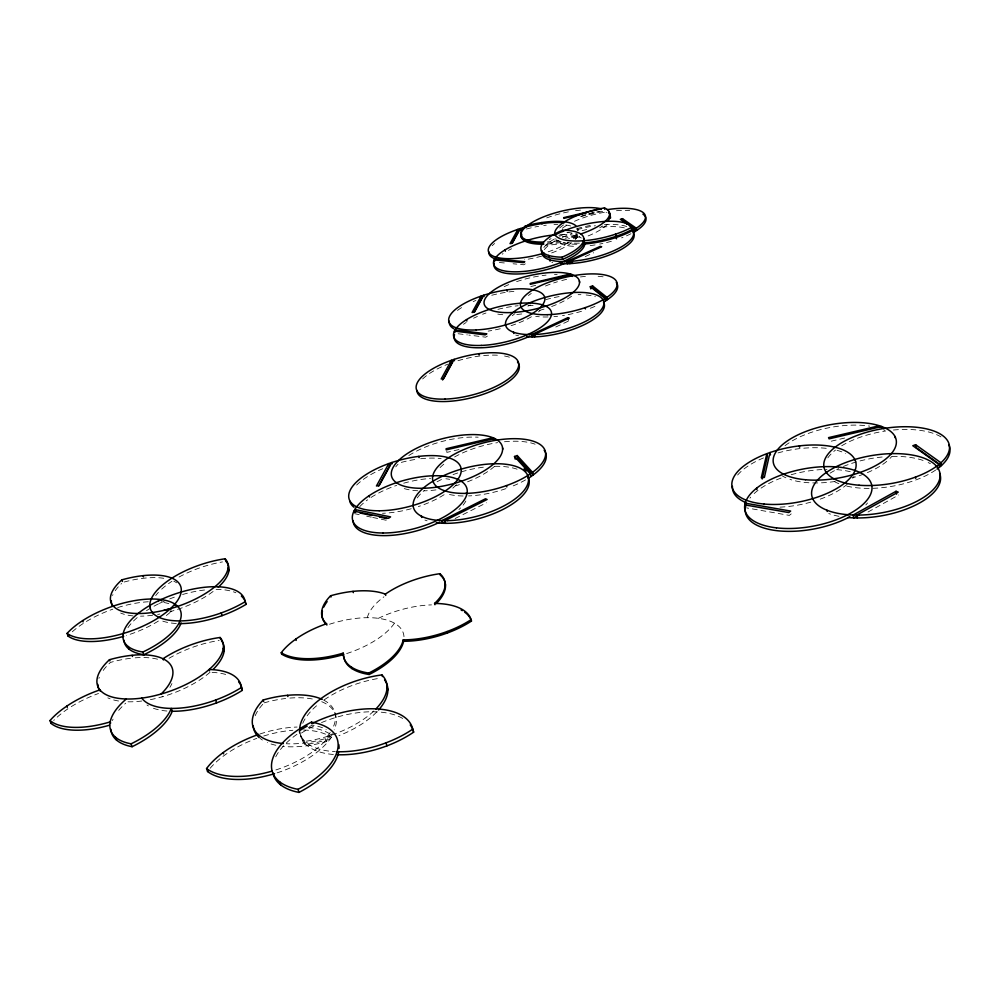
<?xml version="1.0" encoding="UTF-8"?>
<svg xmlns="http://www.w3.org/2000/svg" width="1000" height="1000" viewBox="0 0 1000 1000"><rect width="100%" height="100%" fill="white"/><g stroke="black" fill="none" stroke-linecap="round" stroke-linejoin="round"><path stroke-width="0.75" stroke-dasharray="5 3.75" d="M791.213 513.888L789.362 515.4L746.925 507.95M487.4 336.125L485.737 337.175L468.862 335.075M525.275 263.85L523.763 264.775L513.075 263.775M868 512.025L898.737 494.975M309.513 726.587L312.375 725.1A73.487 36.25 -19.3 0 1 326.213 729.4M455.112 518.538L486.438 502.812M159.412 603.413L161.325 602.5M555.8 327.013L568.438 321.1M585.25 256.588L593.688 252.763M330.175 732.55A71.525 34.462 -19 0 1 325.438 738.612L317.975 740.55A70.263 33.675 -18.1 0 1 286.375 743.75M332.312 733.575A71.475 34.525 -19.1 0 1 326.362 741.6L318.9 743.538A70.225 33.737 -18.1 0 1 282.838 746.375M209.988 672.3A66.237 29.137 -19.5 0 1 162.075 696.825L155.538 698.538A66.237 29.137 -19.5 0 1 148.188 700.062M171.312 611.312L170.075 611.663M576.462 233.863A46.075 14.963 -13.6 0 1 573.425 237.387L568.587 238.625M588.125 214.075L600.1 211.238M580.712 216.575L603.075 211.275A45.65 14.75 -13.3 0 1 606.55 212.662M530.85 286.525L536.788 285.125M458.975 449.55L446.863 452.388L446.788 451.238M844.663 438.05L829.625 441.562L829.062 440.337M499.325 262.488L506.962 263.2M458.125 333.738L467.337 334.888M354.663 513.688L359.175 514.637M366.7 516.2L371.213 517.137M372.725 517.45L389.263 520.887M67.812 708.675L67.875 708.85A69.175 31.163 -20.6 0 0 53.725 720.438M301.288 737.6L300.35 734.638A71.363 34.95 -17.6 0 0 304.062 741.475L305.012 744.45A70.25 33.712 -18.1 0 0 333.725 737.6M308.3 727.4A73.438 36.312 -19.4 0 1 330.45 734.3L331.375 737.288A71.45 34.55 -19.1 0 1 277.15 772.837M325.438 738.612L326.362 741.6M576.038 235.888L576.538 238.038M573.425 237.387L573.737 238.725M854.112 476.175A63.062 27.75 -11 0 1 852.85 478.1M847.4 484.05A63.062 27.75 -11 0 1 818.025 499.913M810.8 502.15A63.062 27.75 -11 0 1 778.25 507.212M737.638 475.025A63.062 27.75 -11 0 1 763.85 457.775M777.987 452.912A63.062 27.75 -11 0 1 827.188 448.45M837.087 450.35A63.062 27.75 -11 0 1 845.387 453.4M891.85 456.4A62.438 27.037 -10.5 0 1 890.013 458.4M886.75 461.388A62.438 27.037 -10.5 0 1 852.175 477.863M835.15 481.463A62.438 27.037 -10.5 0 1 789.95 479.375M785.9 477.8A62.438 27.037 -10.5 0 1 782.438 476.012M785.05 445.7A62.438 27.037 -10.5 0 1 869.737 426.15M883.525 429.762A62.438 27.037 -10.5 0 1 884.737 430.288M935.713 470.012A63.612 27.812 -9.8 0 1 844.538 485.55M838.825 483.663A63.612 27.812 -9.8 0 1 834.125 481.425M827.812 457.875A63.612 27.812 -9.8 0 1 835.5 450.062M841.675 445.812A63.612 27.812 -9.8 0 1 885.662 430.975M893.425 430.025A63.612 27.812 -9.8 0 1 942.45 437.825M867.5 503A64.575 29.062 -10.8 0 1 865.825 504.938M749.938 498.125A64.575 29.062 -10.8 0 1 750.7 497.188M754.175 493.55A64.575 29.062 -10.8 0 1 783.675 477.1M791.162 474.725A64.575 29.062 -10.8 0 1 827.013 469.375M836.688 469.65A64.575 29.062 -10.8 0 1 853.012 472.45M838.962 516.312A65 29.125 -9.9 0 1 828.763 513.55M830.075 473.162A65 29.125 -9.9 0 1 838.587 468.575M843.438 466.438A65 29.125 -9.9 0 1 884.663 456.788M892.262 456.4A65 29.125 -9.9 0 1 923.263 460.5M928.162 462.537A65 29.125 -9.9 0 1 930.4 463.713M465.875 501.025A59.275 24.7 -15.7 0 1 458.963 509.513M359.75 506.625A59.275 24.7 -15.7 0 1 367.625 499.8M371.075 497.438A59.275 24.7 -15.7 0 1 396.65 485.387M403.738 483.188A59.275 24.7 -15.7 0 1 430.6 478.475M445.863 478.762A59.275 24.7 -15.7 0 1 449.725 479.35M321.737 701.7A71.475 34.525 -19.1 0 1 334.212 729.85M264.088 702.875A71.475 34.525 -19.1 0 1 285.663 698.487M289.887 698.075A71.475 34.525 -19.1 0 1 315.613 699.712M323.575 700.037A71.525 34.462 -19 0 1 332.438 728.7M275.85 745.263A70.225 33.737 -18.1 0 1 267.35 742.625M262.413 740.037A70.225 33.737 -18.1 0 1 260.2 738.462M255.175 715.738A70.225 33.737 -18.1 0 1 262.863 704.2M210.138 768.288A73.4 36.388 -19.4 0 1 256.812 738.35M263.738 736.012A73.4 36.388 -19.4 0 1 292.85 730.275M303.512 730A73.4 36.388 -19.4 0 1 331.375 737.288M330.45 734.3A71.5 34.487 -19 0 1 273.612 770.65M259.988 733.975A73.438 36.312 -19.4 0 1 297.075 727.05M373.837 710.987A70.287 33.638 -18.1 0 1 304.062 741.475M305.012 744.45A71.312 35.013 -17.6 0 1 300.825 735.462M302.738 723.337A71.312 35.013 -17.6 0 1 319.337 703.462M324.288 699.788A71.312 35.013 -17.6 0 1 378.787 678.4M376.75 711.95A70.25 33.712 -18.1 0 1 338.925 735.662M301.512 733.012A73.325 36.712 -18.3 0 1 315.538 725.263M321.5 722.6A73.325 36.712 -18.3 0 1 404.237 719.438M333.387 754.488A71.338 34.975 -17.6 0 1 300.512 734.837A71.388 34.913 -17.6 0 0 334.975 751.637M275.725 756.838A73.35 36.688 -18.3 0 1 297.738 733.737M171.938 683.55A67.438 29.712 -20.2 0 1 169.938 687.288M162.712 696.213A67.438 29.712 -20.2 0 1 162.075 696.825M130.463 658.3A67.438 29.712 -20.2 0 0 110.412 662.438A66.237 29.137 -19.5 0 0 102.2 671.875M135.188 657.825A67.438 29.712 -20.2 0 1 160.875 660.212M141.725 701.038A66.237 29.137 -19.5 0 1 127.287 701.787M118.55 701A66.237 29.137 -19.5 0 1 107.825 697.85M98.912 678.388A66.237 29.137 -19.5 0 1 99.3 677.35M166.925 711.025A67.125 30.213 -19.1 0 1 151.625 707.55M148.387 705.913A67.125 30.213 -19.1 0 1 146.988 705M169.037 658.3A67.125 30.213 -19.1 0 1 219.163 640.475M112.438 720.562A68.938 31.562 -19.8 0 1 113.05 719.137M118.688 710.387A68.938 31.562 -19.8 0 1 125.688 703.188M212.1 672.375A68.938 31.562 -19.8 0 1 228.162 675.25M71.287 706.625A69.175 31.163 -20.6 0 1 98.525 693.475M518.55 335.763A50.438 18.012 -13.6 0 1 515.737 335.062M512.35 315.712A50.438 18.012 -13.6 0 1 514.938 313.625M527.925 306.15A50.438 18.012 -13.6 0 1 530.375 305.062M545.737 299.675A50.438 18.012 -13.6 0 1 561.65 296.15M578.125 294.675A50.438 18.012 -13.6 0 1 580.938 294.688M586.15 294.975A50.438 18.012 -13.6 0 1 595.4 296.737M463.488 324.3A50.312 17.925 -14.1 0 1 466.15 322.475M473.6 318.238A50.312 17.925 -14.1 0 1 477.4 316.438M482.625 314.25A50.312 17.925 -14.1 0 1 485.962 313.012M497.912 309.35A50.312 17.925 -14.1 0 1 518.162 305.738M528.112 305.275A50.312 17.925 -14.1 0 1 535.262 305.663M594.925 306.375A49.562 17.387 -13.4 0 1 587.038 309.475M581.475 311.288A49.562 17.387 -13.4 0 1 562.513 315.613M557.587 316.288A49.562 17.387 -13.4 0 1 553.938 316.65M548.05 316.975A49.562 17.387 -13.4 0 1 535.712 316.35M528.438 295.525A49.562 17.387 -13.4 0 1 531.275 293.463M545.475 286.025A49.562 17.387 -13.4 0 1 557.45 281.762M561.775 280.55A49.562 17.387 -13.4 0 1 569.775 278.663M580.425 276.938A49.562 17.387 -13.4 0 1 588.175 276.262M598.112 276.288A49.562 17.387 -13.4 0 1 604.15 276.988M571.575 296.238A48.938 16.962 -13.7 0 1 550.712 306.863M544.038 309.1A48.938 16.962 -13.7 0 1 539.6 310.375M521.775 313.95A48.938 16.962 -13.7 0 1 514.138 314.7M502.762 314.7A48.938 16.962 -13.7 0 1 496.7 313.9M504.2 286.675A48.938 16.962 -13.7 0 1 510.938 283.738M516.613 281.65A48.938 16.962 -13.7 0 1 546.075 275.125M554.475 274.587A48.938 16.962 -13.7 0 1 557.163 274.562M540.05 310.512A49.413 17.288 -14.1 0 1 538.488 311.875M531.462 316.737A49.413 17.288 -14.1 0 1 511.112 325.675M500.325 328.738A49.413 17.288 -14.1 0 1 488.175 331.112M457.475 310.45A49.413 17.288 -14.1 0 1 463.312 306.562M473.2 301.588A49.413 17.288 -14.1 0 1 475.962 300.438M491.763 295.262A49.413 17.288 -14.1 0 1 515.638 291.262M502.25 254.188A46.837 15.537 -13.6 0 1 503.1 253.6M508.413 250.387A46.837 15.537 -13.6 0 1 511.587 248.762M562.413 236.637A46.837 15.537 -13.6 0 1 577.525 238.312M561.912 234.513A46.863 15.5 -13.6 0 1 581.3 238.012M630.962 233.738A46.212 15.088 -13 0 1 621.6 237.862M611.375 241.275A46.212 15.088 -13 0 1 599.7 244.088M595.1 244.913A46.212 15.088 -13 0 1 587.463 245.912M573.5 246.325A46.212 15.088 -13 0 1 555.788 238.55M562.362 228.263A46.212 15.088 -13 0 1 567.888 224.65M574.5 221.3A46.212 15.088 -13 0 1 606.213 211.975M616.5 210.712A46.212 15.088 -13 0 1 629.663 210.6M576.888 244.275A46.225 15.05 -13 0 1 557.725 240.125M559.663 227.987A46.225 15.05 -13 0 1 563.562 224.925M581.225 216.262A46.225 15.05 -13 0 1 598.3 211.312M607.275 224.45A45.65 14.75 -13.3 0 1 585.737 236.863M565.262 242.75A45.65 14.75 -13.3 0 1 545.438 245.225M546.75 217.9A45.65 14.75 -13.3 0 1 570.262 211.525M575.575 210.7A45.65 14.75 -13.3 0 1 580.913 210.087M602.475 225.975A45.675 14.712 -13.3 0 1 599.675 227.825M579.788 236.637A45.675 14.712 -13.3 0 1 572.888 238.675M561.125 241.3A45.675 14.712 -13.3 0 1 547.7 242.95M577.812 235.987A46.05 15.012 -13.6 0 1 575.225 239.575M571.638 242.738A46.05 15.012 -13.6 0 1 549.663 253.625M541.6 256.137A46.05 15.012 -13.6 0 1 524.462 259.738M492.212 245.688A46.05 15.012 -13.6 0 1 494.613 243.487M526.413 229.037A46.05 15.012 -13.6 0 1 538.612 226.3M543.713 225.5A46.05 15.012 -13.6 0 1 546.263 225.175M554 224.562A46.05 15.012 -13.6 0 1 557.775 224.5M565.875 225.012A46.05 15.012 -13.6 0 1 570.712 226M576.638 228.962A46.05 15.012 -13.6 0 1 577.725 230.225M577.325 233.85A46.062 14.988 -13.6 0 1 573.038 239.037M568.562 242.387A46.062 14.988 -13.6 0 1 545.55 252.662M577.225 228.1A46.062 14.988 -13.6 0 1 577.863 229.45M422.638 378.963A52.75 19.688 -14.6 0 1 447.863 364.188M457.962 360.712A52.75 19.688 -14.6 0 1 500.75 355.475M504.55 356.012A52.75 19.688 -14.6 0 1 511.087 357.775M456.35 484.637A58.025 23.663 -15.6 0 1 452.725 488.25M444.113 494.688A58.025 23.663 -15.6 0 1 418.338 506.587M411.25 508.725A58.025 23.663 -15.6 0 1 382.5 513.3M356.65 485.062A58.025 23.663 -15.6 0 1 382.713 468.725M401.325 462.388A58.025 23.663 -15.6 0 1 416.388 459.288M420.688 458.738A58.025 23.663 -15.6 0 1 441.163 458.6M494.538 466.337A57.312 23.175 -15.1 0 1 465.975 482.4M459.387 484.663A57.312 23.175 -15.1 0 1 455.475 485.838M435.988 489.9A57.312 23.175 -15.1 0 1 424.087 490.838M417.775 490.763A57.312 23.175 -15.1 0 1 401.225 487.5M395.763 466.863A57.312 23.175 -15.1 0 1 398.025 464.2M408.85 455.5A57.312 23.175 -15.1 0 1 478.162 437.212M525.575 479.888A58.1 23.875 -14.7 0 1 510.312 487.038M505.925 488.638A58.1 23.875 -14.7 0 1 468.537 495.925M463.125 495.988A58.1 23.875 -14.7 0 1 446.463 493.713M440.075 467.575A58.1 23.875 -14.7 0 1 446.55 462.075M454.588 456.962A58.1 23.875 -14.7 0 1 497.612 442.625M504.475 441.75A58.1 23.875 -14.7 0 1 535.112 444.212M427.088 520.812A59.337 24.875 -15 0 1 424.938 520.05M417.287 497.912A59.337 24.875 -15 0 1 424.438 490.3M437.062 481.8A59.337 24.875 -15 0 1 443.462 478.575M453.038 474.613A59.337 24.875 -15 0 1 483.837 467.137M494.888 466.337A59.337 24.875 -15 0 1 519.625 470.213M577.825 229.812A46.075 14.963 -13.6 0 0 577.625 228.388L578.112 230.512A46.062 15 -13.6 0 0 577.475 229.163M577.575 234.913A46.062 15 -13.6 0 1 574.862 238.612M560.8 242.475A45.663 14.737 -13.3 0 1 545.175 244.15M558.85 240.562A45.688 14.7 -13.3 0 1 547.438 241.875M576.512 235.35A45.688 14.688 -13.3 0 1 565.087 238.275M558.9 235.413A46.988 15.537 -13.2 0 1 561.5 234.213M576.938 228.637A46.988 15.537 -13.2 0 1 592.9 225.012M579.4 243.15A46.238 15.037 -13 0 1 567.038 242.5M566.938 232.5A46.875 15.462 -13.6 0 1 576.525 234.025M549.3 239.775A47 15.525 -13.2 0 1 551.05 238.588M72.312 631.788A64.013 27.012 -19.5 0 1 112.825 609.175M117.675 607.575A64.013 27.012 -19.5 0 1 149.213 601.725M163.925 602.5A64.013 27.012 -19.5 0 1 170 604M170.188 612.337A62.525 25.838 -19.3 0 1 164.775 616.7M158.4 621.038A62.525 25.838 -19.3 0 1 126.487 635.475M124.2 582.013A62.525 25.838 -19.3 0 1 165.338 578.562M173.8 581.188A62.525 25.838 -19.3 0 1 176.637 582.825M127.925 627.712A63.837 27.325 -18.8 0 1 139.05 616.062M146.5 610.688A63.837 27.325 -18.8 0 1 164.375 601.112M169.675 598.913A63.837 27.325 -18.8 0 1 175.263 596.838M182.562 594.513A63.837 27.325 -18.8 0 1 207.887 589.688M216.137 589.35A63.837 27.325 -18.8 0 1 235.85 592.75M176.3 623.488A62.287 26.212 -18.3 0 1 159.412 619.775M155.7 595.588A62.287 26.212 -18.3 0 1 158.412 592.375M161.688 589.138A62.287 26.212 -18.3 0 1 171.887 581.325M179.05 577.038A62.287 26.212 -18.3 0 1 222.5 561.912M213.1 591.475A61.513 25.35 -18.6 0 1 170.25 611.613M159.825 614.062A61.513 25.35 -18.6 0 1 157.662 614.462M152.613 615.25A61.513 25.35 -18.6 0 1 140.512 616.163M133 615.887A61.513 25.35 -18.6 0 1 120.675 613.062M112.55 595.5A61.513 25.35 -18.6 0 1 112.963 594.587M115.213 590.712A61.513 25.35 -18.6 0 1 121.625 583.462M394.425 623.212A64.825 29.312 -17.3 0 1 345.012 654.1M329.5 624.25A66.4 30.738 -17.5 0 1 404 637.112M378.288 618.35A66.388 31.025 -16.5 0 1 431.5 604.888M367.275 617.725A64.8 29.663 -16.1 0 1 383.925 596.812M552.712 262.613A46.962 15.6 -13.2 0 1 551.862 262.413M544.375 249.625A46.962 15.6 -13.2 0 1 555.913 240.55M562.263 237.4A46.962 15.6 -13.2 0 1 572.087 233.575M582.125 230.625A46.962 15.6 -13.2 0 1 586.688 229.55M601.962 227.1A46.962 15.6 -13.2 0 1 625.363 228.113M543.862 247.475A46.975 15.562 -13.2 0 1 554.4 238.988M559.575 236.275A46.975 15.562 -13.2 0 1 568.938 232.387M577.188 229.7A46.975 15.562 -13.2 0 1 595.45 225.712M604.4 224.725A46.975 15.562 -13.2 0 1 627.137 226.688"/><path stroke-width="1.5" d="M762.212 478.988L767.375 456.375L766.825 453.675L761.3 477.738L764.375 477.388L770.013 452.525L770.5 454.888M442.575 379.963L451.987 362.65L451.375 360.325L441.213 378.938L443.7 378.612L454.15 359.387L454.5 360.7M378.625 485.863L389.5 466.062L388.8 463.575L376.45 485.962L379.15 485.65L391.863 462.5L392.212 463.75M474.175 311.975L481.7 298.3L481.138 296.087L472.1 312.475L474.438 312.15L483.738 295.225L484.087 296.613M512 243.15L518.425 231.475L517.913 229.375L510.05 243.637L512.25 243.312L520.337 228.588L520.688 230.025M857.3 517.95L856.75 515.075L898.225 492.113L896.038 491.287L853.162 515.013L853.713 517.888L859.062 514.925M445.312 521.888L442.587 523.25L441.863 520.612L485.525 498.75L487.1 499.5L444.862 520.675L445.575 523.312M311.85 723.438L311.45 722.138L308.575 723.625A73.388 36.612 -18.2 0 0 298 789.338L298.975 792.4A73.487 36.25 -19.3 0 0 338.587 752.463M158.525 600.788L161.088 599.562L161.537 600.887M534.738 336.863L534.163 334.538L569.288 318.137L567.875 317.663L531.575 334.6L532.15 336.925L534.938 335.613M570.125 262.45L567.337 263.712L566.812 261.525L600.3 246.363L601.638 246.75L569.25 261.425L569.763 263.612L572.575 262.337M562.837 231.575L562.513 230.238L560.862 230.963A47.025 15.488 -13.2 0 0 562.137 257.175L562.65 259.363A46.875 15.462 -13.6 0 0 583.5 238.375M915.6 444.712L916.087 447.5L941.4 465.562L940.913 462.725L915.6 444.712L912.812 445.737L938.95 464.4L939.438 467.238M517.85 458.1L515.175 459.05L514.513 456.488L517.2 455.538L532.562 472.337L533.225 474.95L517.85 458.1L517.2 455.538M590.825 288.938L590.3 286.675L592.575 285.912L606.925 297.325L607.463 299.625L593.1 288.163L592.575 285.912M622.463 218.65L622.938 220.787L636.775 230.387L636.3 228.225L622.463 218.65L620.35 219.35L627.487 224.312M161.112 694.025L154.575 695.738A66.275 29.075 -19.4 0 1 102.413 692.35A66.275 29.075 -19.4 0 1 109.462 659.712A67.475 29.663 -20.2 0 1 165.938 660.4A67.475 29.663 -20.2 0 1 161.112 694.025A66.275 29.075 -19.4 0 0 220.113 637.475L220.775 639.525M601.275 209.438L601.125 208.787L563.663 217.662L563.825 218.363L586.2 213.062M163.938 610.337L170.413 608.663L170.863 609.987M360.012 513.013L371.925 515.475M379.375 517.025L386.825 518.562M629.875 225.963L634.637 229.262L635.112 231.425M590.3 286.675L605.125 298.5L605.65 300.8M514.513 456.488L530.363 473.9L531.025 476.5M524.087 468.862L526.075 471.05M100.325 691.075L99.9 689.875A69.225 31.1 -20.5 0 0 50 720.575L51.025 723.363A67.438 29.712 -20.2 0 0 109.488 725.225M66.875 706.075L67.312 707.288M181.1 622.962A64.013 27.012 -19.5 0 1 143.825 654.725L142.887 652.013A64.05 26.962 -19.5 0 0 166.163 600.513A64.05 26.962 -19.5 0 0 67.088 633.4L68.037 636.038A62.525 25.838 -19.3 0 0 123.688 636.325M110.65 723.125L110.2 721.888A67.475 29.663 -20.2 0 1 50 720.575M115.438 737.175L116.463 740.025M126.312 699A68.975 31.5 -19.7 0 0 131.1 743.825L132.113 746.7A69.175 31.163 -20.6 0 0 172.237 711.263A67.125 30.213 -19.1 0 0 242.3 690.362L241.375 687.525A68.975 31.5 -19.7 0 0 209.062 669.513L209.525 670.913M82.65 620.612L83.112 621.925M109.462 659.712L109.875 660.913M132.088 655.3L132.5 656.488M128.262 646.562L129.2 649.262M67.088 633.4A62.562 25.787 -19.2 0 0 137.95 628.312A62.562 25.787 -19.2 0 0 180.738 586.5A62.562 25.787 -19.2 0 0 121.9 579.837L122.463 581.438M172.237 711.263L171.275 708.425A69.225 31.1 -20.5 0 1 131.1 743.825M163.425 659.95L163.012 658.75A67.162 30.15 -19.1 0 1 220.113 637.475M143.025 575.638L143.463 576.925M258.6 734.438A73.438 36.312 -19.4 0 0 206.55 768.562L207.562 771.525A71.45 34.55 -19.1 0 0 274.587 773.65M152.4 612.5L152.85 613.825M149.812 605.45L150.312 606.925M174.862 604.05L175.35 605.55M223.175 752.562L223.612 753.85M215.637 700.037L216.588 702.887M223.225 648.325L224.125 651.087M221.188 612.938L222.062 615.638M279.6 781.75L280.587 784.8M322.238 699.388A71.525 34.462 -19 0 0 263.163 700L263.625 701.438M142.887 652.013A63.875 27.262 -18.8 0 1 158.05 601.013A63.875 27.262 -18.8 0 1 245.075 601.737L245.938 604.425A62.287 26.212 -18.3 0 1 178.938 623.575M245.075 601.737A62.325 26.163 -18.3 0 1 150.85 610.037A62.325 26.163 -18.3 0 1 225.1 558.775L225.925 561.362M228.05 568.138L228.888 570.75M287.55 695.312L287.95 696.575M436.35 603.488A63.863 28.675 -16.6 0 0 440.25 575.062L439.875 573.7A64.812 29.638 -16.1 0 0 385.35 594.138A64.837 29.288 -17.3 0 0 330.6 595.763A63.875 28.65 -16.6 0 0 326.538 623.737A66.425 30.712 -17.4 0 0 281.238 652.75L281.675 654.137A64.825 29.312 -17.3 0 0 343.625 654.525M295.763 639.138L296.175 640.425M326.538 623.737L326.925 625.025M330.6 595.763L330.988 597.025M351.463 667.138L351.9 668.562M281.238 652.75A64.837 29.288 -17.3 0 0 343.2 653.125L343.6 654.438M343.2 653.125A66.4 31 -16.5 0 0 368.762 673.05L369.188 674.488A66.4 30.738 -17.5 0 0 403.862 639.862M386.025 742.825L386.938 745.863M299.788 727.938A71.363 34.95 -17.6 0 1 381.912 674.912L382.4 676.55M352.987 591.362L353.363 592.638M387.025 686.95L387.887 689.887M311.8 723.675A73.375 36.65 -18.3 0 1 412.75 729.137L413.625 732.163A71.338 34.975 -17.6 0 1 337.2 754.725M355.35 511.438L354.8 509.513L390.562 516.888L388.525 518.288L353.925 511.125L354.338 512.575M355.487 511.925L355.538 512.087A59.275 24.7 -15.7 0 1 356.112 511.163M471.075 619.637A64.812 29.638 -16.1 0 1 403.212 639.875L403.625 641.287A64.8 29.663 -16.1 0 0 471.463 621.05L471.075 619.637A66.4 31 -16.5 0 0 434.588 603.45A63.875 28.65 -16.6 0 0 439.875 573.7M385.35 594.138L385.725 595.413M369.137 495.688L369.5 496.962M447.075 631.525L447.463 632.95M434.588 603.45L434.95 604.75M421.388 516.163L421.75 517.475M445.112 583.688L445.487 585.062M418.8 456.375L419.15 457.625M455.5 331.475L455.1 329.913L486.812 333.825L485.15 334.888L454.462 331.087L454.837 332.5M478.775 353.738L479.113 355.05M502.55 447.85L502.875 449.113M466.488 319.625L466.85 321.037M495.05 440.087L494.65 438.512L446.188 449.875L446.112 448.738L492.925 437.75L493.375 439.475M506.488 485.6L506.825 486.9M506.85 289.9L507.188 291.288M495.988 257.188L496.325 258.512M513.525 332.212L513.837 333.512M495.15 260.512L494.75 258.913L524.75 261.675L523.237 262.613L494.212 259.925L494.538 261.262M505.062 249.875L505.387 251.213M575.9 225.775A46.075 14.963 -13.6 0 0 525.4 225.975L525.775 227.537M567.875 317.663L568.425 319.962M541.663 222.55L542.013 223.988M548.737 255.45L549.263 257.625M549.775 259.812L550.1 261.163M585.212 242.812A46.238 15.037 -13 0 0 632.413 229.325L631.925 227.162A47.013 15.512 -13.2 0 0 600.462 221.8A47.013 15.512 -13.2 0 0 555.15 234.938L555.275 235.475M579.35 280.912A48.963 16.925 -13.7 0 1 511.362 312.55A48.963 16.925 -13.7 0 1 504.625 284.012A48.963 16.925 -13.7 0 1 579.35 280.912L579.675 282.312M585.175 307.625L585.475 308.925M572.312 276.438L571.85 274.5L530.312 284.312L530.175 283.488L570.3 274.012L570.662 275.538M554.775 234.288A46.25 15.025 -13 0 1 604.45 207.913L604.775 209.35M615.462 234.188L615.95 236.363M616.2 237.45L616.512 238.812M609.388 212.463L610.35 216.7M745.688 505.412L745.2 503.15L790.638 511.062L788.787 512.562L744.825 504.888L745.413 507.675M756.587 488.212L756.875 489.6M799.362 445.875L799.638 447.238M826.963 510.225L827.212 511.475M882.013 427.9L881.775 426.538L829.1 438.85L828.55 437.625L879.425 425.737L879.725 427.438M896.038 491.287L896.55 494.15M895.013 436.512L895.263 437.887M915.462 477.062L915.688 478.312M745.775 502.55A63.062 27.75 -11 0 1 732.425 486.35M948.787 444.8A63.612 27.812 -9.8 0 1 937 469.1M849.875 516.725A64.575 29.062 -10.8 0 1 777.3 530.725A64.575 29.062 -10.8 0 1 746.1 504.95M939.6 473.2A65 29.125 -9.9 0 1 914.925 505.387A65 29.125 -9.9 0 1 847.85 517.525M439.738 522.175A59.275 24.7 -15.7 0 1 353.038 520.725M283.363 743.55A70.263 33.675 -18.1 0 1 263.163 700M259.212 737.613A70.225 33.737 -18.1 0 1 253.25 725.85M207.562 771.525A73.4 36.388 -19.4 0 1 208.375 770.438M272.325 771.025A71.5 34.487 -19 0 1 206.55 768.562M384.562 679.887A70.25 33.712 -18.1 0 1 378.587 709.963M381.912 674.912A70.287 33.638 -18.1 0 1 375.863 708.988M410.225 724.963A73.325 36.712 -18.3 0 1 413.625 732.163M412.75 729.137A71.388 34.913 -17.6 0 1 336.262 751.7M300 733.562A71.388 34.913 -17.6 0 1 299.45 731.162M299.988 730.425A73.375 36.65 -18.3 0 1 307.213 726.1M298.975 792.4A73.35 36.688 -18.3 0 1 272.863 772.862M338.787 744.587A73.487 36.25 -19.3 0 1 339.062 748.425M311.45 722.138A73.537 36.188 -19.3 0 1 298 789.338M241.375 687.525A67.162 30.15 -19.1 0 1 141.738 698.1M221.5 640.812A66.237 29.137 -19.5 0 1 213.113 669.425M99.462 690.537A66.237 29.137 -19.5 0 1 97.875 684.4M238.612 681.875A68.938 31.562 -19.8 0 1 242.3 690.362M132.113 746.7A68.938 31.562 -19.8 0 1 110.9 729.275M51.025 723.363A69.175 31.163 -20.6 0 1 51.9 722.387M603.962 303.012A50.438 18.012 -13.6 0 1 580.8 326.238A50.438 18.012 -13.6 0 1 526.638 336.788M529.6 336.262A50.312 17.925 -14.1 0 1 476.838 347.775A50.312 17.925 -14.1 0 1 454.538 334.65M616.263 282.512A49.562 17.387 -13.4 0 1 603.45 302.113M453.95 328.825A49.413 17.288 -14.1 0 1 449.3 321.225M584.837 243.625A46.863 15.5 -13.6 0 1 533.688 270.113A46.863 15.5 -13.6 0 1 494.613 259.15A46.863 15.5 -13.6 0 1 553.975 234.963M564.925 263.2A46.837 15.537 -13.6 0 1 515.788 274.012A46.837 15.537 -13.6 0 1 494.3 263.188M642.913 214.15A46.212 15.088 -13 0 1 633.1 232.6M607.225 209.638A46.225 15.05 -13 0 1 643.775 221.6A46.225 15.05 -13 0 1 582.513 244.112M521.5 237.725A45.65 14.75 -13.3 0 1 521.788 234.913M609.812 215.5A45.65 14.75 -13.3 0 1 610.538 218.012M608.438 212.262A45.675 14.712 -13.3 0 1 608.275 220.562M543.575 243.125A45.675 14.712 -13.3 0 1 531.987 222.488A45.675 14.712 -13.3 0 1 601.125 208.787M544.062 253.113A46.062 14.988 -13.6 0 1 489.762 245.938A46.062 14.988 -13.6 0 1 564.3 222.775M495.825 259.1A46.05 15.012 -13.6 0 1 488.812 251.762M517.5 361.975A52.75 19.688 -14.6 0 1 475.675 396.65A52.75 19.688 -14.6 0 1 416.775 390.262M449.913 363.4A52.75 19.688 -14.6 0 1 451.987 362.65M354 507.25A58.025 23.663 -15.6 0 1 349.712 501.025M544.175 450.275A58.1 23.875 -14.7 0 1 528.362 478.225M527.938 477.175A59.337 24.875 -15 0 1 502.262 509.775A59.337 24.875 -15 0 1 436.262 522.75M543.312 242.05A45.688 14.7 -13.3 0 1 525.4 225.975M543.825 244.188A45.663 14.737 -13.3 0 1 521.55 233.787M604.45 207.913A45.688 14.688 -13.3 0 1 580.662 234.037M631.475 228.25A46.988 15.537 -13.2 0 1 632.413 229.325M631.925 227.162A46.25 15 -13 0 1 586.325 240.487A46.25 15 -13 0 1 555.15 234.938M562.65 259.363A47 15.525 -13.2 0 1 541.375 250.575M562.513 230.238A46.9 15.425 -13.6 0 1 562.137 257.175M68.037 636.038A64.013 27.012 -19.5 0 1 68.838 635.175M241.375 596.112A63.837 27.325 -18.8 0 1 245.938 604.425M143.825 654.725A63.837 27.325 -18.8 0 1 123.925 640.212M226.388 561.888A61.513 25.35 -18.6 0 1 218.25 587.212M112.1 605.413A61.513 25.35 -18.6 0 1 111.325 600.625M225.1 558.775A61.55 25.3 -18.6 0 1 160.162 611.163A61.55 25.3 -18.6 0 1 121.9 579.837M281.675 654.137A66.4 30.738 -17.5 0 1 282.375 653.213M403.212 639.875A66.425 30.712 -17.4 0 1 368.762 673.05M369.188 674.488A66.388 31.025 -16.5 0 1 343.65 655.612M461.112 610.013A66.388 31.025 -16.5 0 1 462.287 610.65M464.65 612.15A66.388 31.025 -16.5 0 1 471.463 621.05M326.287 624.475A63.863 28.675 -16.6 0 1 322.438 611.025M323.85 606.987A63.863 28.675 -16.6 0 1 327.137 601.587M633.6 233.35A46.962 15.6 -13.2 0 1 611.987 253.938A46.962 15.6 -13.2 0 1 560.95 263.65M632.188 229.825A46.975 15.562 -13.2 0 1 591.562 258.113A46.975 15.562 -13.2 0 1 542.075 251.062M764.025 504.038A63.087 27.7 -11 0 0 856.112 464.45A63.087 27.7 -11 0 0 761.775 455.7A63.087 27.7 -11 0 0 764.025 504.038M805.438 479.738A62.475 26.975 -10.5 0 0 896.363 441.287A62.475 26.975 -10.5 0 0 802.5 432.825A62.475 26.975 -10.5 0 0 805.438 479.738M859.062 485.225A63.65 27.763 -9.8 0 0 949.375 445.4A63.65 27.763 -9.8 0 0 851.462 437.75A63.65 27.763 -9.8 0 0 859.062 485.225M776.462 527.85A64.6 29 -10.8 0 0 872.013 487.912A64.6 29 -10.8 0 0 776.488 476.887A64.6 29 -10.8 0 0 776.462 527.85M847.9 514.712A65.037 29.062 -9.9 0 0 939.938 473.25A65.037 29.062 -9.9 0 0 839.737 465.025A65.037 29.062 -9.9 0 0 847.9 514.712M383.025 533A59.312 24.65 -15.7 0 0 467.2 490.163A59.312 24.65 -15.7 0 0 379.05 489.913A59.312 24.65 -15.7 0 0 383.025 533M531.8 334.6A50.45 17.975 -13.6 0 0 603.888 302.488A50.45 17.975 -13.6 0 0 528.4 303.425A50.45 17.975 -13.6 0 0 531.8 334.6M481.287 345.425A50.338 17.887 -14.1 0 0 551.413 312.25A50.338 17.887 -14.1 0 0 474.9 315.075A50.338 17.887 -14.1 0 0 481.287 345.425M547.238 314.7A49.575 17.35 -13.4 0 0 617.087 283.175A49.575 17.35 -13.4 0 0 542.038 285.05A49.575 17.35 -13.4 0 0 547.238 314.7M476.213 329.938A49.425 17.25 -14.1 0 0 544.738 297.488A49.425 17.25 -14.1 0 0 469.363 300.863A49.425 17.25 -14.1 0 0 476.213 329.938M445.012 399.087A52.775 19.638 -14.6 0 0 518.625 363.162A52.775 19.638 -14.6 0 0 438.675 365.6A52.775 19.638 -14.6 0 0 445.012 399.087M379.175 510.775A58.05 23.613 -15.6 0 0 461.175 469.062A58.05 23.613 -15.6 0 0 374.562 469.688A58.05 23.613 -15.6 0 0 379.175 510.775M424.425 488.237A57.337 23.125 -15.1 0 0 502.3 446.525A57.337 23.125 -15.1 0 0 414.087 449.55A57.337 23.125 -15.1 0 0 424.425 488.237M465.538 493.387A58.137 23.825 -14.7 0 0 545.388 451.625A58.137 23.825 -14.7 0 0 456.312 453.15A58.137 23.825 -14.7 0 0 465.538 493.387M447.65 520.65A59.375 24.812 -15 0 0 528.2 476.9A59.375 24.812 -15 0 0 436.65 479.1A59.375 24.812 -15 0 0 447.65 520.65"/></g></svg>
